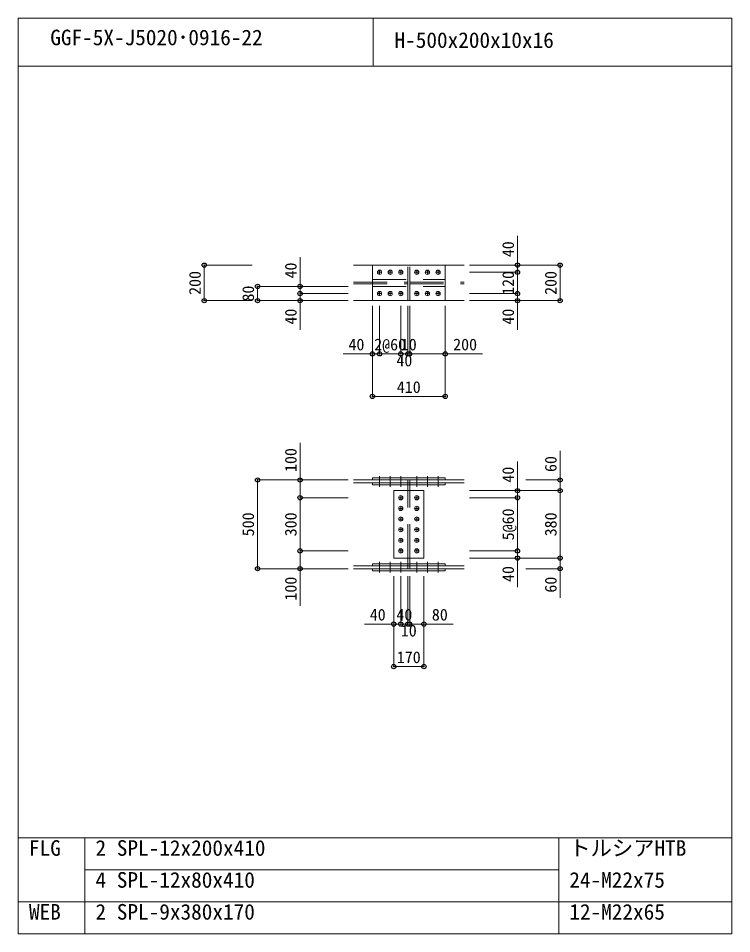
# Model space of a CAD drawing. Units: millimetres, scale not verified. Extents: x -8310 to 8310, y -4800 to 5700.
# Drawn here: x -4110 to -90, y 540 to 5700 of the extents above; entities that cross this region are included whole.
import ezdxf
from ezdxf.enums import TextEntityAlignment as Align

# ---------------------------------------------------------------- set-up
doc = ezdxf.new("R2010")
doc.units = ezdxf.units.MM
doc.header["$LTSCALE"] = 30
doc.header["$PDMODE"] = 32
doc.header["$PDSIZE"] = 24
doc.linetypes.add('USER2', pattern=[9.525, 6.35, -3.175])
doc.layers.add('0-0', color=7, linetype='Continuous')
doc.layers.add('0-2', color=7, linetype='Continuous')
for name, color, linetype, lineweight in [('0-1', 7, 'Continuous', 18), ('0-5', 7, 'Continuous', 18), ('0-6', 7, 'USER2', 18), ('0-8', 7, 'Continuous', 18), ('0-9', 7, 'Continuous', 18), ('0-A', 7, 'Continuous', 18), ('0-B', 7, 'Continuous', 18)]:
    doc.layers.add(name, color=color, linetype=linetype, lineweight=lineweight)
doc.styles.add('ＭＳ ゴシック', font='')
doc.styles.get('ＭＳ ゴシック').set_extended_font_data('MS Gothic')

msp = doc.modelspace()

# ---------------------------------------------------------------- linework, layer by layer
at = {"layer": '0-0'}
for p in [(-3062, 4308.5), (-1297, 4308.5), (-1057, 4308.5), (-1297, 4268.5), (-2762, 4188.5), (-2522, 4188.5), (-2522, 4148.5), (-1297, 4148.5), (-3062, 4108.5), (-2762, 4108.5), (-2522, 4108.5), (-1297, 4108.5), (-1057, 4108.5), (-2114.5, 3808.5), (-2074.5, 3808.5), (-1954.5, 3808.5), (-1914.5, 3808.5), (-1904.5, 3808.5), (-1704.5, 3808.5), (-2114.5, 3568.5), (-1704.5, 3568.5), (-2762, 3097.5), (-2522, 3097.5), (-1057, 3097.5), (-1297, 3037.5), (-1057, 3037.5), (-2522, 2997.5), (-1297, 2997.5), (-2522, 2697.5), (-1297, 2697.5), (-1297, 2657.5), (-1057, 2657.5), (-2762, 2597.5), (-2522, 2597.5), (-1057, 2597.5), (-1994.5, 2285.5), (-1954.5, 2285.5), (-1914.5, 2285.5), (-1904.5, 2285.5), (-1824.5, 2285.5), (-1994.5, 2045.5), (-1824.5, 2045.5)]:
    msp.add_point(p, dxfattribs=at)
at = {"layer": '0-1'}
for p, q in [((-4110, 540), (-4110, 5700)), ((-4110, 5700), (-90, 5700)), ((-2110, 5430), (-2110, 5700)), ((-90, 540), (-90, 5700)), ((-4110, 5430), (-90, 5430)), ((-4110, 1080), (-90, 1080)), ((-3735, 540), (-3735, 1080)), ((-1065, 540), (-1065, 1080)), ((-3735, 900), (-1065, 900)), ((-4110, 720), (-90, 720)), ((-4110, 540), (-90, 540))]:
    msp.add_line(p, q, dxfattribs=at)
at = {"layer": '0-5'}
for p, q in [((-2222, 4308.5), (-1914.5, 4308.5)), ((-2114.5, 4308.5), (-1704.5, 4308.5)), ((-2114.5, 4108.5), (-2114.5, 4308.5)), ((-1904.5, 4308.5), (-1597, 4308.5)), ((-2222, 4108.5), (-1914.5, 4108.5)), ((-1904.5, 4108.5), (-1597, 4108.5)), ((-2222, 3097.5), (-1914.5, 3097.5)), ((-2114.5, 3109.5), (-1704.5, 3109.5)), ((-2114.5, 3097.5), (-2114.5, 3109.5)), ((-1904.5, 3097.5), (-1597, 3097.5)), ((-1904.5, 3081.5), (-1904.5, 3097.5)), ((-2114.5, 3081.5), (-1704.5, 3081.5)), ((-2114.5, 3069.5), (-2114.5, 3081.5)), ((-1914.5, 3037.5), (-1914.5, 3069.5)), ((-1904.5, 3081.5), (-1597, 3081.5)), ((-1904.5, 3037.5), (-1904.5, 3069.5)), ((-1994.5, 3037.5), (-1824.5, 3037.5)), ((-1994.5, 2657.5), (-1994.5, 3037.5)), ((-1914.5, 2625.5), (-1914.5, 2657.5)), ((-1904.5, 2625.5), (-1904.5, 2657.5)), ((-2222, 2613.5), (-1914.5, 2613.5)), ((-2114.5, 2625.5), (-1914.5, 2625.5)), ((-2114.5, 2613.5), (-2114.5, 2625.5)), ((-2114.5, 2613.5), (-1914.5, 2613.5)), ((-2114.5, 2597.5), (-1914.5, 2597.5)), ((-2114.5, 2585.5), (-2114.5, 2597.5)), ((-2114.5, 2585.5), (-1914.5, 2585.5)), ((-1914.5, 2625.5), (-1704.5, 2625.5)), ((-1914.5, 2613.5), (-1704.5, 2613.5)), ((-1914.5, 2597.5), (-1704.5, 2597.5)), ((-1914.5, 2585.5), (-1704.5, 2585.5)), ((-1904.5, 2597.5), (-1597, 2597.5)), ((-1704.5, 2613.5), (-1704.5, 2625.5)), ((-1704.5, 2585.5), (-1704.5, 2597.5))]:
    msp.add_line(p, q, dxfattribs=at)
for points in [[(-2114.5, 4108.5), (-1704.5, 4108.5), (-1704.5, 4308.5)], [(-2222, 3081.5), (-1914.5, 3081.5), (-1914.5, 3097.5)], [(-2114.5, 3097.5), (-1704.5, 3097.5), (-1704.5, 3109.5)], [(-2114.5, 3069.5), (-1704.5, 3069.5), (-1704.5, 3081.5)], [(-1994.5, 2657.5), (-1824.5, 2657.5), (-1824.5, 3037.5)], [(-2222, 2597.5), (-1914.5, 2597.5), (-1914.5, 2613.5)], [(-1904.5, 2597.5), (-1904.5, 2613.5), (-1597, 2613.5)]]:
    msp.add_lwpolyline(points, dxfattribs=at)
at = {"layer": '0-6'}
for p, q in [((-2114.5, 4308.5), (-1704.5, 4308.5)), ((-1914.5, 4108.5), (-1914.5, 4308.5)), ((-1904.5, 4108.5), (-1904.5, 4308.5)), ((-2222, 4213.5), (-1914.5, 4213.5)), ((-2222, 4203.5), (-1914.5, 4203.5)), ((-2114.5, 4228.5), (-1704.5, 4228.5)), ((-2114.5, 4188.5), (-1704.5, 4188.5)), ((-1904.5, 4213.5), (-1597, 4213.5)), ((-1904.5, 4203.5), (-1597, 4203.5)), ((-2114.5, 4108.5), (-1704.5, 4108.5)), ((-1914.5, 3069.5), (-1914.5, 3081.5)), ((-1904.5, 3069.5), (-1904.5, 3081.5)), ((-1914.5, 2657.5), (-1914.5, 3037.5)), ((-1904.5, 2657.5), (-1904.5, 3037.5)), ((-1914.5, 2613.5), (-1914.5, 2625.5)), ((-1904.5, 2613.5), (-1904.5, 2625.5))]:
    msp.add_line(p, q, dxfattribs=at)
at = {"layer": '0-8'}
for p, q in [((-2085.5, 4268.5), (-2063.5, 4268.5)), ((-2074.5, 4257.5), (-2074.5, 4279.5)), ((-2025.5, 4268.5), (-2003.5, 4268.5)), ((-2014.5, 4257.5), (-2014.5, 4279.5)), ((-1965.5, 4268.5), (-1943.5, 4268.5)), ((-1954.5, 4257.5), (-1954.5, 4279.5)), ((-1875.5, 4268.5), (-1853.5, 4268.5)), ((-1864.5, 4257.5), (-1864.5, 4279.5)), ((-1815.5, 4268.5), (-1793.5, 4268.5)), ((-1804.5, 4257.5), (-1804.5, 4279.5)), ((-1755.5, 4268.5), (-1733.5, 4268.5)), ((-1744.5, 4257.5), (-1744.5, 4279.5)), ((-2085.5, 4148.5), (-2063.5, 4148.5)), ((-2074.5, 4137.5), (-2074.5, 4159.5)), ((-2025.5, 4148.5), (-2003.5, 4148.5)), ((-2014.5, 4137.5), (-2014.5, 4159.5)), ((-1965.5, 4148.5), (-1943.5, 4148.5)), ((-1954.5, 4137.5), (-1954.5, 4159.5)), ((-1875.5, 4148.5), (-1853.5, 4148.5)), ((-1864.5, 4137.5), (-1864.5, 4159.5)), ((-1815.5, 4148.5), (-1793.5, 4148.5)), ((-1804.5, 4137.5), (-1804.5, 4159.5)), ((-1755.5, 4148.5), (-1733.5, 4148.5)), ((-1744.5, 4137.5), (-1744.5, 4159.5)), ((-1965.5, 2997.5), (-1943.5, 2997.5)), ((-1954.5, 2986.5), (-1954.5, 3008.5)), ((-1875.5, 2997.5), (-1853.5, 2997.5)), ((-1864.5, 2986.5), (-1864.5, 3008.5)), ((-1954.5, 2926.5), (-1954.5, 2948.5)), ((-1864.5, 2926.5), (-1864.5, 2948.5)), ((-1965.5, 2937.5), (-1943.5, 2937.5)), ((-1875.5, 2937.5), (-1853.5, 2937.5)), ((-1965.5, 2877.5), (-1943.5, 2877.5)), ((-1954.5, 2866.5), (-1954.5, 2888.5)), ((-1875.5, 2877.5), (-1853.5, 2877.5)), ((-1864.5, 2866.5), (-1864.5, 2888.5)), ((-1965.5, 2817.5), (-1943.5, 2817.5)), ((-1954.5, 2806.5), (-1954.5, 2828.5)), ((-1875.5, 2817.5), (-1853.5, 2817.5)), ((-1864.5, 2806.5), (-1864.5, 2828.5)), ((-1965.5, 2757.5), (-1943.5, 2757.5)), ((-1954.5, 2746.5), (-1954.5, 2768.5)), ((-1875.5, 2757.5), (-1853.5, 2757.5)), ((-1864.5, 2746.5), (-1864.5, 2768.5)), ((-1965.5, 2697.5), (-1943.5, 2697.5)), ((-1954.5, 2686.5), (-1954.5, 2708.5)), ((-1875.5, 2697.5), (-1853.5, 2697.5)), ((-1864.5, 2686.5), (-1864.5, 2708.5))]:
    msp.add_line(p, q, dxfattribs=at)
at = {"layer": '0-9'}
for p, q in [((-2074.5, 3119.5), (-2074.5, 3059.5)), ((-2014.5, 3119.5), (-2014.5, 3059.5)), ((-1954.5, 3119.5), (-1954.5, 3059.5)), ((-1864.5, 3119.5), (-1864.5, 3059.5)), ((-1804.5, 3119.5), (-1804.5, 3059.5)), ((-1744.5, 3119.5), (-1744.5, 3059.5)), ((-2074.5, 2575.5), (-2074.5, 2635.5)), ((-2014.5, 2575.5), (-2014.5, 2635.5)), ((-1954.5, 2575.5), (-1954.5, 2635.5)), ((-1864.5, 2575.5), (-1864.5, 2635.5)), ((-1804.5, 2575.5), (-1804.5, 2635.5)), ((-1744.5, 2575.5), (-1744.5, 2635.5))]:
    msp.add_line(p, q, dxfattribs=at)
at = {"layer": '0-A'}
for p, q in [((-2792, 4308.5), (-3062, 4308.5)), ((-1567, 4308.5), (-1297, 4308.5)), ((-1567, 4308.5), (-1057, 4308.5)), ((-1567, 4268.5), (-1297, 4268.5)), ((-2252, 4188.5), (-2762, 4188.5)), ((-2252, 4188.5), (-2522, 4188.5)), ((-2252, 4148.5), (-2522, 4148.5)), ((-2522, 3943.5), (-2522, 4148.5)), ((-1567, 4148.5), (-1297, 4148.5)), ((-1297, 3943.5), (-1297, 4148.5)), ((-2252, 4108.5), (-2522, 4108.5)), ((-2114.5, 4078.5), (-2114.5, 3808.5)), ((-2114.5, 4078.5), (-2114.5, 3568.5)), ((-2074.5, 4078.5), (-2074.5, 3808.5)), ((-2074.5, 4078.5), (-2074.5, 3808.5)), ((-1954.5, 4078.5), (-1954.5, 3808.5)), ((-1954.5, 4078.5), (-1954.5, 3808.5)), ((-1914.5, 4078.5), (-1914.5, 3808.5)), ((-1914.5, 4078.5), (-1914.5, 3808.5)), ((-1904.5, 4078.5), (-1904.5, 3808.5)), ((-1904.5, 4078.5), (-1904.5, 3808.5)), ((-1704.5, 4078.5), (-1704.5, 3808.5)), ((-1704.5, 4078.5), (-1704.5, 3568.5)), ((-1567, 4108.5), (-1297, 4108.5)), ((-2279.5, 3808.5), (-2074.5, 3808.5)), ((-2074.5, 3808.5), (-1954.5, 3808.5)), ((-1954.5, 3808.5), (-1914.5, 3808.5)), ((-1914.5, 3808.5), (-1904.5, 3808.5)), ((-1904.5, 3808.5), (-1494.5, 3808.5)), ((-2114.5, 3568.5), (-1704.5, 3568.5)), ((-2252, 3097.5), (-2762, 3097.5)), ((-2252, 3097.5), (-2522, 3097.5)), ((-1250.93, 3097.5), (-1057, 3097.5)), ((-2252, 2997.5), (-2522, 2997.5)), ((-1567, 3037.5), (-1297, 3037.5)), ((-1567, 3037.5), (-1057, 3037.5)), ((-1567, 2997.5), (-1297, 2997.5)), ((-2252, 2697.5), (-2522, 2697.5)), ((-2522, 2387.5), (-2522, 2697.5)), ((-1567, 2697.5), (-1297, 2697.5)), ((-1297, 2492.5), (-1297, 2697.5)), ((-1567, 2657.5), (-1297, 2657.5)), ((-1567, 2657.5), (-1057, 2657.5)), ((-1057, 2432.5), (-1057, 2657.5)), ((-2252, 2597.5), (-2522, 2597.5)), ((-1250.93, 2597.5), (-1057, 2597.5)), ((-1994.5, 2555.5), (-1994.5, 2285.5)), ((-1994.5, 2555.5), (-1994.5, 2045.5)), ((-1954.5, 2555.5), (-1954.5, 2285.5)), ((-1954.5, 2555.5), (-1954.5, 2285.5)), ((-1914.5, 2555.5), (-1914.5, 2285.5)), ((-1914.5, 2555.5), (-1914.5, 2285.5)), ((-1904.5, 2555.5), (-1904.5, 2285.5)), ((-1904.5, 2555.5), (-1904.5, 2285.5)), ((-1824.5, 2555.5), (-1824.5, 2285.5)), ((-1824.5, 2555.5), (-1824.5, 2045.5)), ((-2159.5, 2285.5), (-1954.5, 2285.5)), ((-1954.5, 2285.5), (-1914.5, 2285.5)), ((-1914.5, 2285.5), (-1904.5, 2285.5)), ((-1904.5, 2285.5), (-1659.5, 2285.5)), ((-1994.5, 2045.5), (-1824.5, 2045.5))]:
    msp.add_line(p, q, dxfattribs=at)
for points in [[(-1567, 4268.5), (-1297, 4268.5), (-1297, 4473.5)], [(-2252, 4148.5), (-2522, 4148.5), (-2522, 4353.5)], [(-2792, 4108.5), (-3062, 4108.5), (-3062, 4308.5)], [(-1567, 4108.5), (-1057, 4108.5), (-1057, 4308.5)], [(-1567, 4148.5), (-1297, 4148.5), (-1297, 4268.5)], [(-2252, 4108.5), (-2762, 4108.5), (-2762, 4188.5)], [(-2252, 2997.5), (-2522, 2997.5), (-2522, 3307.5)], [(-1567, 3037.5), (-1057, 3037.5), (-1057, 3262.5)], [(-1567, 2997.5), (-1297, 2997.5), (-1297, 3202.5)], [(-2252, 2597.5), (-2762, 2597.5), (-2762, 3097.5)], [(-2252, 2697.5), (-2522, 2697.5), (-2522, 2997.5)], [(-1567, 2657.5), (-1057, 2657.5), (-1057, 3037.5)], [(-1567, 2697.5), (-1297, 2697.5), (-1297, 2997.5)]]:
    msp.add_lwpolyline(points, dxfattribs=at)
at = {"layer": '0-B'}
for centre in [(-2074.5, 4268.5), (-2014.5, 4268.5), (-1954.5, 4268.5), (-1864.5, 4268.5), (-1804.5, 4268.5), (-1744.5, 4268.5), (-2074.5, 4148.5), (-2014.5, 4148.5), (-1954.5, 4148.5), (-1864.5, 4148.5), (-1804.5, 4148.5), (-1744.5, 4148.5), (-1954.5, 2997.5), (-1864.5, 2997.5), (-1954.5, 2937.5), (-1864.5, 2937.5), (-1954.5, 2877.5), (-1864.5, 2877.5), (-1954.5, 2817.5), (-1864.5, 2817.5), (-1954.5, 2757.5), (-1864.5, 2757.5), (-1954.5, 2697.5), (-1864.5, 2697.5)]:
    msp.add_circle(centre, 12, dxfattribs=at)

# ---------------------------------------------------------------- texts
at = {"layer": '0-2', "style": 'ＭＳ ゴシック'}
for s, p in [('GGF-5X-J5020･0916-22', (-3930, 5521.8)), ('H-500x200x10x16', (-1990, 5506.8)), ('FLG', (-4050, 952.8)), ('2', (-3675, 952.8)), ('SPL-12x200x410', (-3555, 952.8)), ('トルシアHTB', (-1005, 952.8)), ('4', (-3675, 772.8)), ('SPL-12x80x410', (-3555, 772.8)), ('24-M22x75', (-1005, 772.8)), ('WEB', (-4050, 592.8)), ('2', (-3675, 592.8)), ('SPL-9x380x170', (-3555, 592.8)), ('12-M22x65', (-1005, 592.8))]:
    msp.add_text(s, height=87.98, dxfattribs=at).set_placement(p, align=Align.BOTTOM_LEFT)
at = {"layer": '0-A', "style": 'ＭＳ ゴシック'}
for s, p in [('40', (-1297, 4353.5)), ('40', (-2522, 4233.5)), ('200', (-3062, 4141)), ('120', (-1297, 4141)), ('200', (-1057, 4141)), ('80', (-2762, 4103.5)), ('40', (-2522, 3973.5)), ('40', (-1297, 3973.5)), ('100', (-2522, 3142.5)), ('60', (-1057, 3142.5)), ('40', (-1297, 3082.5)), ('500', (-2762, 2780)), ('300', (-2522, 2780)), ('5@60', (-1297, 2757.5)), ('380', (-1057, 2780)), ('40', (-1297, 2522.5)), ('100', (-2522, 2417.5)), ('60', (-1057, 2462.5))]:
    msp.add_text(s, height=65.98, rotation=90, dxfattribs=at).set_placement(p, align=Align.BOTTOM_LEFT)
for s, p in [('40', (-2249.5, 3808.5)), ('2@60', (-2104.5, 3808.5)), ('10', (-1954.5, 3808.5)), ('200', (-1659.5, 3808.5)), ('40', (-1979.5, 3718.5)), ('410', (-1977, 3568.5)), ('40', (-2129.5, 2285.5)), ('40', (-1979.5, 2285.5)), ('80', (-1779.5, 2285.5)), ('10', (-1954.5, 2195.5)), ('170', (-1977, 2045.5))]:
    msp.add_text(s, height=65.98, dxfattribs=at).set_placement(p, align=Align.BOTTOM_LEFT)

doc.saveas('drawing.dxf')
